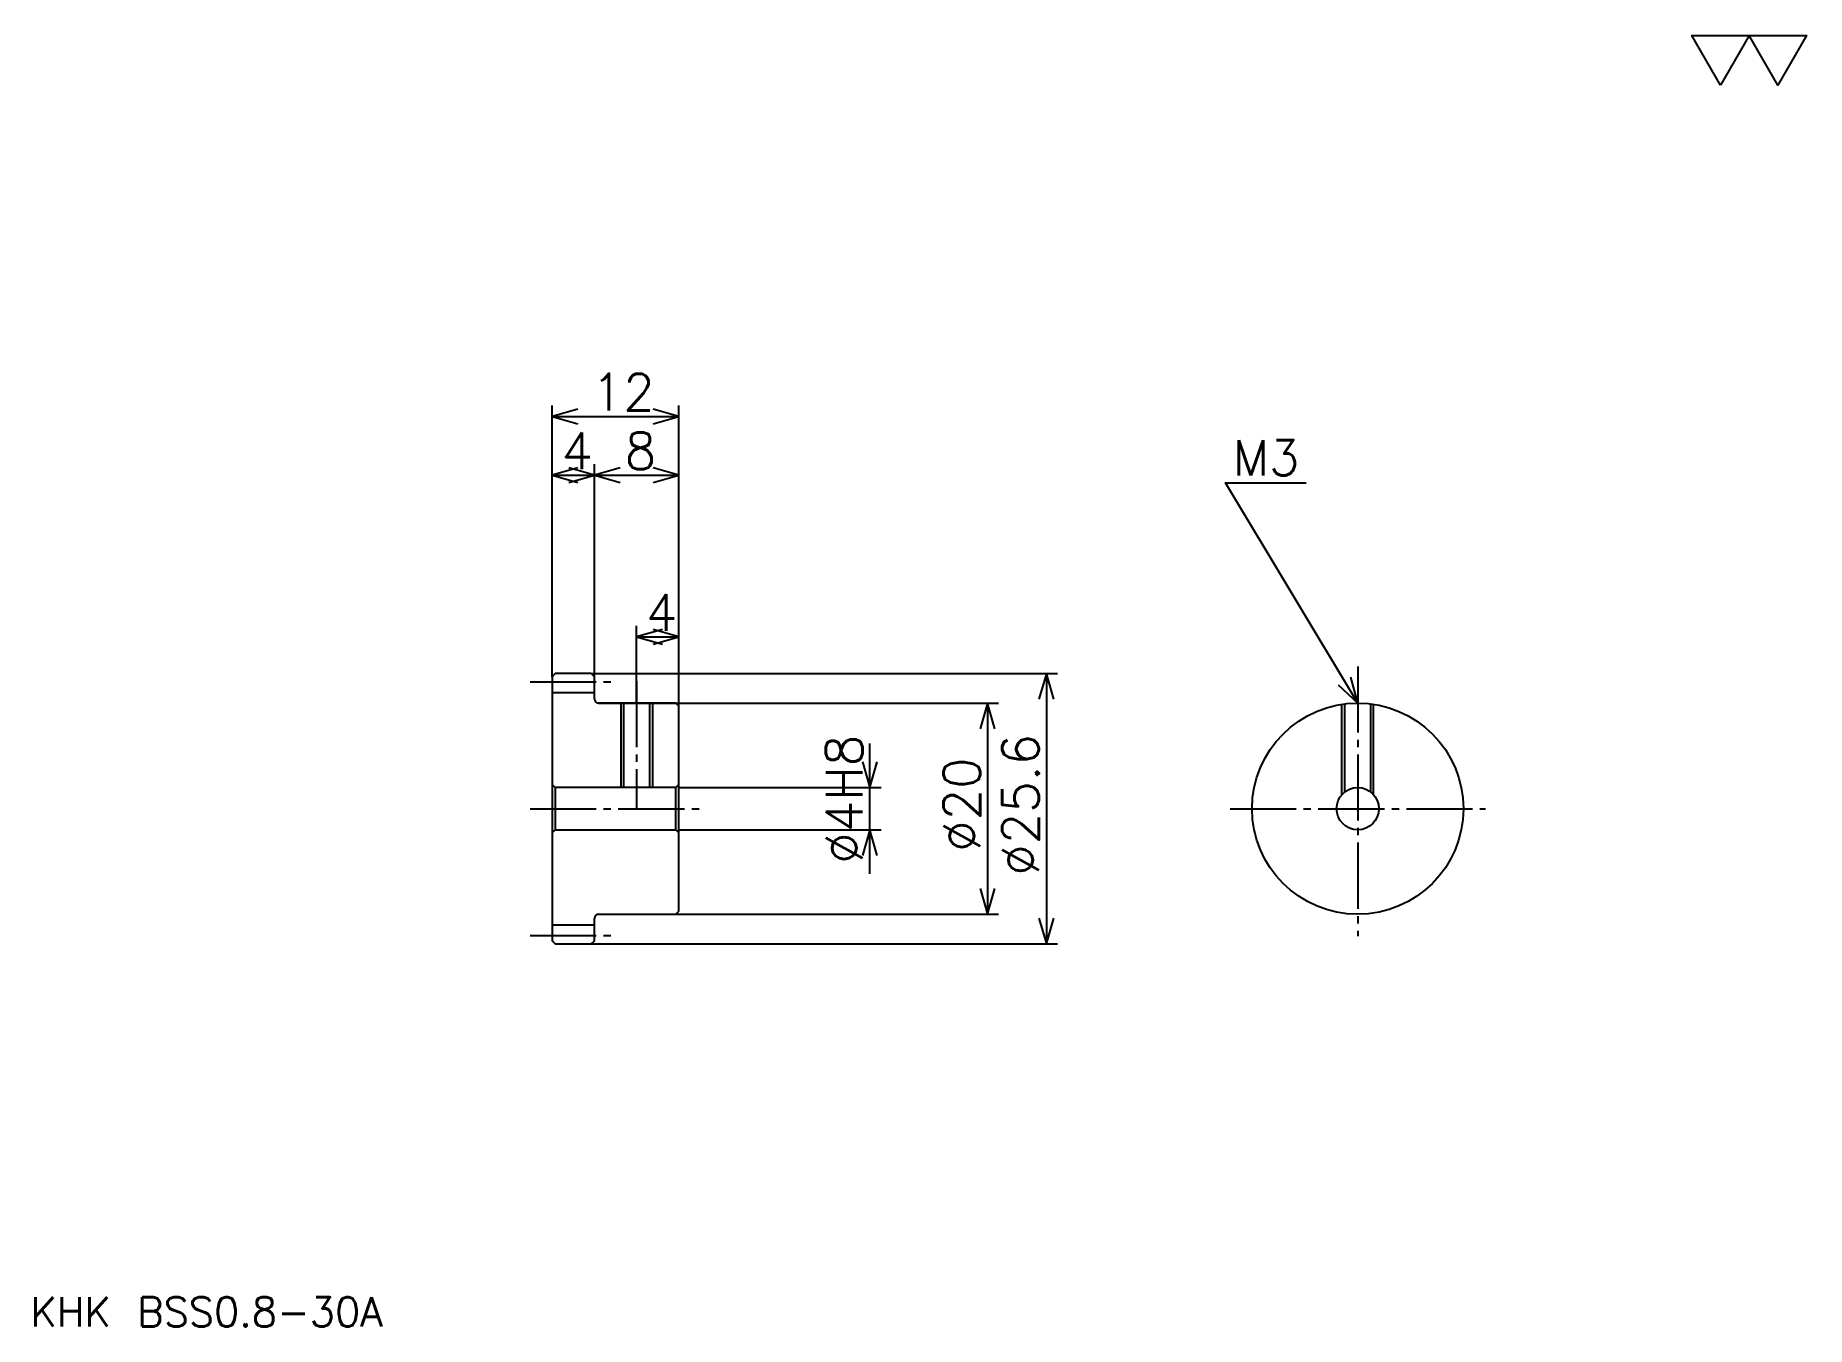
# Model space of a CAD drawing. Extents: x 7 to 175, y 8 to 130.
import ezdxf

# ---------------------------------------------------------------- set-up
doc = ezdxf.new("R2010")
doc.units = 0
doc.linetypes.add('DASHDOT', pattern=[8.347826, 6.26087, -0.695652, 0.695652, -0.695652])
doc.layers.get('0').update_dxf_attribs({"linetype": 'CONTINUOUS'})
doc.layers.add('DASHDOT', color=6, linetype='DASHDOT')
doc.styles.add('KANJI', font='TXT', dxfattribs={"bigfont": 'BIGFONT'})

msp = doc.modelspace()

# ---------------------------------------------------------------- linework, layer by layer
at = {"color": 5}
for p, q in [((56.347828, 69.495659), (56.347828, 94.886963)), ((68.347824, 69.495659), (68.347824, 94.886963)), ((56.347828, 93.843483), (68.347824, 93.843483)), ((60.347828, 69.495659), (60.347828, 89.321747)), ((56.347828, 88.278259), (60.347828, 88.278259)), ((60.347828, 88.278259), (68.347824, 88.278259)), ((64.347824, 69.495659), (64.347824, 74.017395)), ((64.347824, 72.973915), (68.347824, 72.973915)), ((56.347828, 69.195656), (56.347828, 69.495659)), ((60.047829, 69.495659), (68.347824, 69.495659)), ((60.347828, 69.195656), (60.347828, 69.495659)), ((64.347824, 66.695656), (64.347824, 69.495659)), ((68.347824, 69.495659), (104.17392, 69.495659)), ((68.347824, 66.395653), (68.347824, 69.495659)), ((103.130432, 69.495659), (103.130432, 43.895657)), ((60.747829, 66.695656), (68.347824, 66.695656)), ((68.347824, 66.695656), (98.608704, 66.695656)), ((97.565216, 66.695656), (97.565216, 46.695656)), ((86.434784, 50.521744), (86.434784, 62.869568)), ((68.347824, 58.695656), (87.478264, 58.695656)), ((68.347824, 54.695656), (87.478264, 54.695656)), ((60.747829, 46.695656), (68.347824, 46.695656)), ((68.347824, 46.695656), (98.608704, 46.695656)), ((60.047829, 43.895657), (68.347824, 43.895657)), ((68.347824, 43.895657), (104.17392, 43.895657))]:
    msp.add_line(p, q, dxfattribs=at)
at = {"color": 4}
for p, q in [((56.347828, 67.695656), (60.347828, 67.695656)), ((56.647827, 58.695656), (56.647827, 54.695656)), ((68.047829, 58.695656), (68.347824, 58.995655)), ((68.047829, 54.695656), (68.347824, 54.395657)), ((56.347828, 45.695656), (60.347828, 45.695656))]:
    msp.add_line(p, q, dxfattribs=at)
at = {"color": 7}
msp.add_lwpolyline([(166.956528, 125.217392), (164.243484, 129.919998), (175.095657, 129.919998), (172.382614, 125.217392), (169.669571, 129.919998), (166.956528, 125.217392)], dxfattribs=at)
at = {"color": 5}
for points in [[(58.782612, 94.539139), (56.347828, 93.843483), (58.782612, 93.147827)], [(65.913048, 93.147827), (68.347824, 93.843483), (65.913048, 94.539139)], [(58.782612, 88.973915), (56.347828, 88.278259), (58.782612, 87.582611)], [(57.913044, 87.582611), (60.347828, 88.278259), (57.913044, 88.973915)], [(62.782612, 88.973915), (60.347828, 88.278259), (62.782612, 87.582611)], [(65.913048, 87.582611), (68.347824, 88.278259), (65.913048, 88.973915)], [(132.608704, 66.695656), (120.08696, 87.565224), (127.739136, 87.565224)], [(66.782608, 73.669571), (64.347824, 72.973915), (66.782608, 72.278267)], [(65.913048, 72.278267), (68.347824, 72.973915), (65.913048, 73.669571)], [(103.826088, 67.060875), (103.130432, 69.495659), (102.434784, 67.060875)], [(130.759491, 68.425552), (132.608704, 66.695656), (131.95253, 69.141373)], [(98.260872, 64.260872), (97.565216, 66.695656), (96.869568, 64.260872)], [(85.739136, 61.13044), (86.434784, 58.695656), (87.130432, 61.13044)], [(87.130432, 52.260872), (86.434784, 54.695656), (85.739136, 52.260872)], [(96.869568, 49.13044), (97.565216, 46.695656), (98.260872, 49.13044)], [(102.434784, 46.330437), (103.130432, 43.895657), (103.826088, 46.330437)]]:
    msp.add_lwpolyline(points, dxfattribs=at)
at = {"color": 4}
for points in [[(60.347828, 67.095657), (60.347828, 69.195656), (60.047829, 69.495659), (56.647827, 69.495659), (56.347828, 69.195656), (56.347828, 54.395657)], [(60.747829, 46.695656), (68.047829, 46.695656), (68.347824, 46.995655), (68.347824, 66.395653), (68.047829, 66.695656), (60.747829, 66.695656)], [(62.847828, 66.695656), (62.847828, 58.695656)], [(63.117828, 66.695656), (63.117828, 58.695656)], [(65.577827, 66.695656), (65.577827, 58.695656)], [(65.847824, 66.695656), (65.847824, 58.695656)], [(131.108704, 58.018532), (131.108704, 66.58252)], [(131.378693, 58.272709), (131.378693, 66.61972)], [(133.838699, 58.272709), (133.838699, 66.61972)], [(134.108704, 58.018532), (134.108704, 66.58252)], [(56.347828, 54.395657), (56.647827, 54.695656), (68.047829, 54.695656), (68.047829, 58.695656), (56.647827, 58.695656), (56.347828, 58.995655)], [(56.347828, 54.395657), (56.347828, 44.195656), (56.647827, 43.895657), (60.047829, 43.895657), (60.347828, 44.195656), (60.347828, 46.295654)]]:
    msp.add_lwpolyline(points, dxfattribs=at)
for radius in [10, 2]:
    msp.add_circle((132.608704, 56.695656), radius, dxfattribs=at)
for centre, start, end in [((60.747829, 67.095657), 180, 270), ((60.747829, 46.295654), 90, 180)]:
    msp.add_arc(centre, 0.4, start, end, dxfattribs=at)
at = {"layer": 'DASHDOT', "color": 7}
for p, q in [((132.608704, 70.17392), (132.608704, 44.6087)), ((54.260872, 68.695656), (62.434784, 68.695656)), ((54.260872, 56.695656), (70.434784, 56.695656)), ((120.521744, 56.695656), (144.695648, 56.695656)), ((54.260872, 44.695656), (62.434784, 44.695656))]:
    msp.add_line(p, q, dxfattribs=at)
msp.add_lwpolyline([(64.347824, 68.782608), (64.347824, 56.6087)], dxfattribs=at)

# ---------------------------------------------------------------- texts
at = {"color": 7, "style": 'KANJI'}
for s, height, p in [('12', 3.478261, (60.08696, 94.400009)), ('4', 3.478261, (57.217392, 88.834785)), ('8', 3.478261, (63.217392, 88.834785)), ('M3', 3.339131, (120.782608, 88.260872)), ('4', 3.478261, (65.217392, 73.530441)), ('KHK BSS0.8-30A', 2.782609, (6.956522, 7.652174))]:
    msp.add_text(s, height=height, dxfattribs=at).set_placement(p)
for s, p in [('%%c4H8', (85.739136, 51.478264)), ('%%c25.6', (102.434784, 50.347828)), ('%%c20', (96.869568, 52.6087))]:
    msp.add_text(s, height=3.478261, rotation=90, dxfattribs=at).set_placement(p)

doc.saveas('drawing.dxf')
